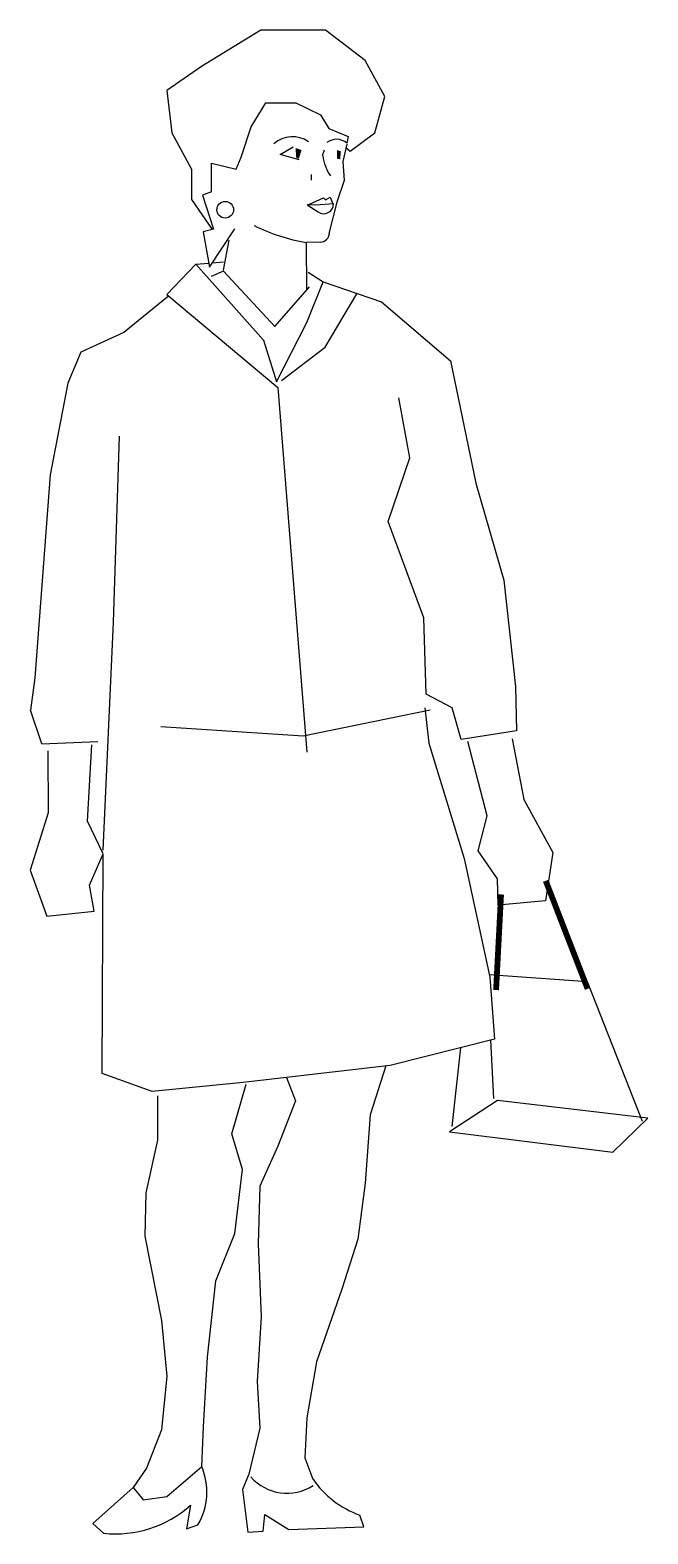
# Model space of a CAD drawing. Extents: x 12.82 to 13.52, y 24.9 to 26.6.
import ezdxf

# ---------------------------------------------------------------- set-up
doc = ezdxf.new("R2010")
doc.units = 0
doc.header["$MEASUREMENT"] = 0
doc.layers.get('0').update_dxf_attribs({"linetype": 'CONTINUOUS'})

msp = doc.modelspace()

# ---------------------------------------------------------------- linework, layer by layer
for p, q in [((13.105, 26.4603), (13.1196, 26.469)), ((13.1546, 26.4653), (13.1523, 26.4586)), ((13.1799, 26.4719), (13.1754, 26.4524)), ((13.1262, 26.4542), (13.105, 26.4603)), ((13.1754, 26.4524), (13.177, 26.4308)), ((13.1397, 26.4375), (13.1397, 26.4312)), ((13.177, 26.4308), (13.1689, 26.4065)), ((13.0273, 26.4181), (13.0171, 26.4144)), ((13.0171, 26.4144), (13.0298, 26.3758)), ((13.1451, 26.4032), (13.1355, 26.4036)), ((13.1355, 26.4036), (13.1479, 26.3955)), ((13.1373, 26.4037), (13.1538, 26.4112)), ((13.1649, 26.4044), (13.1451, 26.4032)), ((13.1538, 26.4112), (13.1561, 26.4089)), ((13.1561, 26.4089), (13.1613, 26.4119)), ((13.1689, 26.4065), (13.1603, 26.3724)), ((13.1613, 26.4119), (13.1643, 26.4044)), ((13.0298, 26.3758), (13.0181, 26.373)), ((13.0181, 26.373), (13.0251, 26.333)), ((13.0251, 26.333), (13.0537, 26.3764)), ((13.1603, 26.3724), (13.1602, 26.371)), ((13.1503, 26.3613), (13.1342, 26.3609)), ((13.1342, 26.3609), (13.1347, 26.3073)), ((13.0096, 26.3363), (12.977, 26.3023)), ((13.0096, 26.3363), (13.0243, 26.3377)), ((13.0096, 26.3363), (13.0862, 26.2507)), ((13.0409, 26.3287), (13.0269, 26.3225)), ((13.0284, 26.338), (13.0409, 26.3392)), ((13.0409, 26.3287), (13.099, 26.2661)), ((13.099, 26.2661), (13.1378, 26.3109)), ((13.135, 26.2705), (13.1533, 26.3164)), ((13.1363, 26.3273), (13.1533, 26.3164)), ((13.1533, 26.3164), (13.219, 26.2941)), ((12.9791, 26.3005), (12.9286, 26.2595)), ((12.977, 26.3023), (13.1022, 26.1973)), ((13.1557, 26.2427), (13.1915, 26.3028)), ((13.219, 26.2941), (13.2968, 26.2273)), ((13.1007, 26.2035), (13.135, 26.2705)), ((12.9286, 26.2595), (12.8802, 26.237)), ((13.0862, 26.2507), (13.1007, 26.2035)), ((13.1065, 26.205), (13.1557, 26.2427)), ((12.8802, 26.237), (12.8655, 26.2021)), ((13.2968, 26.2273), (13.3255, 26.0893)), ((12.8655, 26.2021), (12.8455, 26.0986)), ((13.1022, 26.1973), (13.1349, 25.7858)), ((13.251, 26.1179), (13.2388, 26.1856)), ((12.9169, 25.9324), (12.9238, 26.1422)), ((13.2265, 26.046), (13.251, 26.1179)), ((12.8455, 26.0986), (12.828, 25.8695)), ((13.3255, 26.0893), (13.3571, 25.9797)), ((13.267, 25.9372), (13.2265, 26.046)), ((13.3571, 25.9797), (13.3702, 25.8599)), ((13.2697, 25.851), (13.267, 25.9372)), ((12.9054, 25.675), (12.9169, 25.9324)), ((12.828, 25.8695), (12.8232, 25.8331)), ((13.3702, 25.8599), (13.3714, 25.8096)), ((13.268, 25.8355), (13.2727, 25.7959)), ((13.2987, 25.8358), (13.2697, 25.851)), ((13.3091, 25.7998), (13.2987, 25.8358)), ((13.2739, 25.8332), (13.1307, 25.8036)), ((13.1307, 25.8036), (12.9704, 25.8144)), ((13.3714, 25.8096), (13.3091, 25.7998)), ((12.8362, 25.7949), (12.8991, 25.7976)), ((12.8429, 25.787), (12.8433, 25.7173)), ((12.8874, 25.7076), (12.8924, 25.7939)), ((13.2727, 25.7959), (13.3123, 25.6657)), ((13.3384, 25.7139), (13.3164, 25.7976)), ((13.3664, 25.8005), (13.3797, 25.7321)), ((12.8433, 25.7173), (12.8228, 25.6524)), ((13.3797, 25.7321), (13.4125, 25.6725)), ((12.9051, 25.6708), (12.8874, 25.7076)), ((13.3283, 25.6744), (13.3384, 25.7139)), ((12.8899, 25.6356), (12.9051, 25.6708)), ((12.9043, 25.423), (12.9051, 25.6704)), ((13.3123, 25.6657), (13.3413, 25.5315)), ((13.3501, 25.6428), (13.3283, 25.6744)), ((13.4125, 25.6725), (13.4041, 25.6178)), ((12.8228, 25.6524), (12.8418, 25.6005)), ((12.8951, 25.606), (12.8899, 25.6356)), ((13.3508, 25.6128), (13.3501, 25.6428)), ((13.4041, 25.6178), (13.3508, 25.6128)), ((12.8418, 25.6005), (12.8951, 25.606)), ((13.4514, 25.5264), (13.3406, 25.5344)), ((13.3413, 25.5315), (13.3467, 25.4616)), ((13.5137, 25.3687), (13.4514, 25.5264)), ((13.3467, 25.4616), (13.229, 25.432)), ((13.3082, 25.4519), (13.2986, 25.363)), ((13.3422, 25.4605), (13.3456, 25.3947)), ((13.229, 25.432), (13.0632, 25.4126)), ((12.9606, 25.4026), (12.9043, 25.423)), ((13.0632, 25.4126), (12.9606, 25.4026)), ((13.35, 25.3925), (13.2957, 25.3572)), ((13.5196, 25.3724), (13.35, 25.3925)), ((13.4801, 25.3343), (13.5196, 25.3724)), ((13.2957, 25.3572), (13.4801, 25.3343)), ((12.9389, 24.9557), (12.8937, 24.915)), ((13.0625, 24.9534), (13.0683, 24.9053)), ((13.0036, 24.9355), (12.9994, 24.9088)), ((13.0856, 24.9065), (13.0874, 24.925)), ((13.0874, 24.925), (13.1146, 24.9083)), ((13.1991, 24.9114), (13.1948, 24.9244)), ((12.9058, 24.904), (12.8937, 24.915)), ((12.9994, 24.9088), (13.012, 24.9136)), ((13.0683, 24.9053), (13.0856, 24.9065)), ((13.1146, 24.9083), (13.1991, 24.9114))]:
    msp.add_line(p, q)
for points in [[(13.1839, 26.4641), (13.2118, 26.4846), (13.223, 26.5256), (13.2007, 26.5665), (13.1559, 26.6007), (13.0832, 26.6007), (13.0161, 26.5597), (12.977, 26.5324), (12.9826, 26.4846), (13.0049, 26.4436), (13.0049, 26.4095), (13.0281, 26.3754)], [(13.0273, 26.4181), (13.0273, 26.4504), (13.0553, 26.4436), (13.0608, 26.4573), (13.072, 26.4914), (13.0888, 26.5187), (13.1224, 26.5187), (13.1503, 26.5051), (13.1598, 26.4896)], [(13.1598, 26.4896), (13.1814, 26.4807), (13.1801, 26.4729)], [(13.179, 26.4681), (13.1839, 26.4641)], [(13.041, 26.3296), (13.0475, 26.3635)], [(12.8362, 25.7949), (12.8232, 25.8331)], [(13.224, 25.4314), (13.2062, 25.3762), (13.2007, 25.2992), (13.1925, 25.2358), (13.1745, 25.1795), (13.1457, 25.0975), (13.1351, 25.0341), (13.1327, 24.9892), (13.1419, 24.9649)], [(12.9666, 25.3976), (12.9664, 25.3475), (12.9533, 25.2882), (12.9524, 25.2392), (12.9711, 25.1441), (12.9771, 25.0811), (12.9709, 25.0206), (12.954, 24.9774), (12.9389, 24.9557), (12.9503, 24.9418), (12.9771, 24.9455), (13.0164, 24.9792), (13.0184, 25.0245), (13.0228, 25.1029), (13.0325, 25.189), (13.0537, 25.2423), (13.0624, 25.3146), (13.0504, 25.3547), (13.0667, 25.4109)], [(13.1121, 25.4183), (13.1223, 25.3922), (13.1021, 25.341), (13.0821, 25.2957), (13.0799, 25.2308), (13.0835, 25.1484), (13.079, 25.0752), (13.0819, 25.0225), (13.0697, 24.9705), (13.0625, 24.9534)]]:
    msp.add_lwpolyline(points)
at = {"const_width": 0.00655}
for points in [[(13.4516, 25.5185), (13.4044, 25.6404)], [(13.3484, 25.5171), (13.354, 25.625)]]:
    msp.add_lwpolyline(points, dxfattribs=at)
msp.add_circle((13.0429, 26.3979), 0.00942)
for centre, radius, start, end in [((13.1189, 26.4489), 0.0314, 55.2749, 131.9562), ((13.1684, 26.4599), 0.0175, 47.881, 128.3007), ((13.203, 26.4647), 0.0503, 186.9536, 214.3539), ((13.1541, 26.4042), 0.0108, 234.46, 1.1935), ((13.1679, 26.565), 0.2068, 243.4865, 260.615), ((13.1501, 26.3715), 0.0102, 271.2983, 357.4495), ((12.9494, 24.9507), 0.0728, 329.3696, 23.0686), ((13.1125, 25.003), 0.0539, 220.9268, 303.2704), ((13.232, 25.0277), 0.1098, 214.8712, 250.1614), ((12.9196, 25.0288), 0.1255, 263.6775, 311.9952)]:
    msp.add_arc(centre, radius, start, end)
for points in [[(13.1222, 26.4676), (13.123, 26.4563), (13.129, 26.4653), (13.126, 26.4556)], [(13.1734, 26.4638), (13.1689, 26.4653), (13.1726, 26.4548), (13.1689, 26.4556)]]:
    msp.add_solid(points)

doc.saveas('drawing.dxf')
